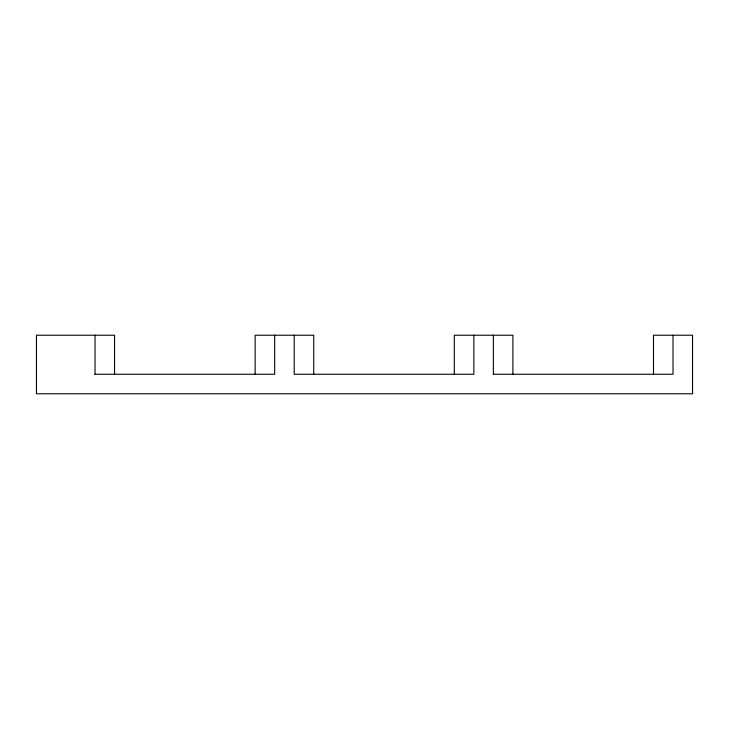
<?xml version="1.0" encoding="UTF-8"?>
<svg xmlns="http://www.w3.org/2000/svg" width="729" height="729" viewBox="0 0 729 729"><rect width="100%" height="100%" fill="white"/><g stroke="black" fill="none" stroke-linecap="round" stroke-linejoin="round"><path stroke-width="1.09" d="M94.87 374.259L274.678 374.259L274.678 335.212M493.223 374.259L673.022 374.259L673.022 335.212M653.494 374.259L653.494 335.212L692.55 335.212L692.55 393.788L36.45 393.788L36.45 335.212L114.553 335.212L114.553 374.259M512.906 374.259L512.906 335.212L454.322 335.212L454.322 374.259M493.378 335.212L493.378 374.259M473.85 335.212L473.85 374.259L294.206 374.259L294.206 335.212M313.734 374.259L313.734 335.212L255.15 335.212L255.15 374.259M95.034 335.212L95.034 374.259"/></g></svg>
